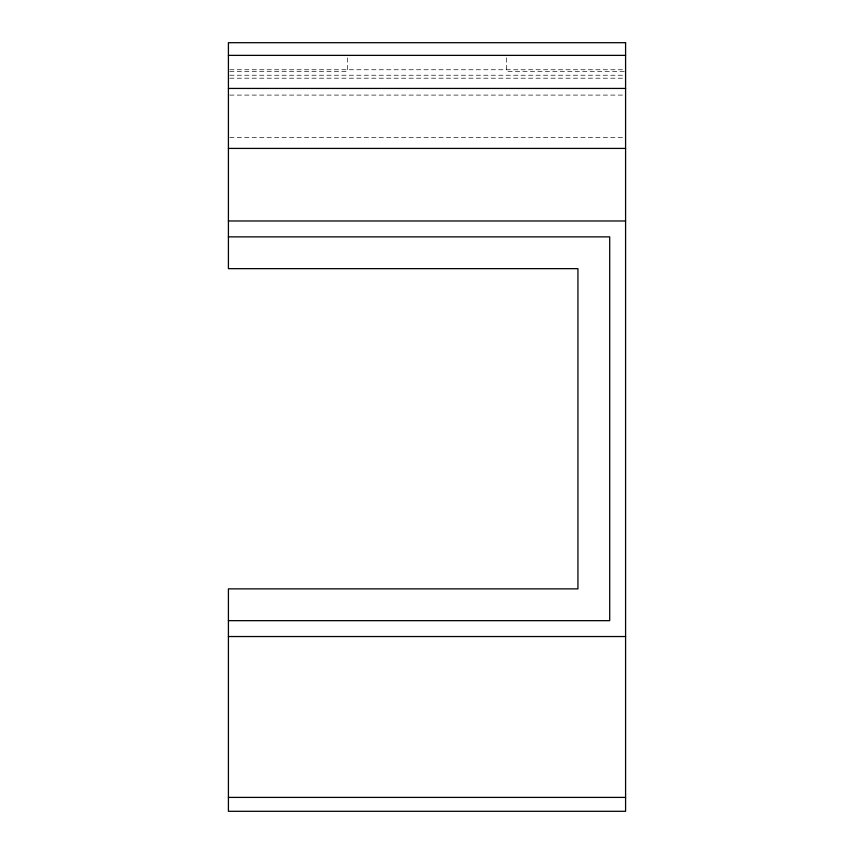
<?xml version="1.0" encoding="UTF-8"?>
<svg xmlns="http://www.w3.org/2000/svg" width="854" height="854" viewBox="0 0 854 854"><rect width="100%" height="100%" fill="white"/><g stroke="black" fill="none" stroke-linecap="round" stroke-linejoin="round"><path stroke-width="0.64" stroke-dasharray="4.27 3.2" d="M229.737 69.75L624.263 69.75M229.737 71.33L347.567 71.33L347.567 56.706M624.263 71.33L506.433 71.33L506.433 56.706M229.737 75.227L624.263 75.227M229.737 78.194L624.263 78.194M229.737 95.093L624.263 95.093M229.737 137.675L624.263 137.675"/><path stroke-width="1.28" d="M228.413 55.371L625.587 55.371M228.413 88.432L625.587 88.432M228.413 148.415L625.587 148.415M228.413 220.983L625.587 220.983M228.413 236.868L609.703 236.868L609.703 620.655L228.413 620.655M228.413 636.54L625.587 636.54M228.413 797.401L625.587 797.401M625.587 42.7L228.413 42.7L228.413 268.647L577.934 268.647L577.934 588.876L228.413 588.876L228.413 811.3L625.587 811.3L625.587 42.7"/></g></svg>
